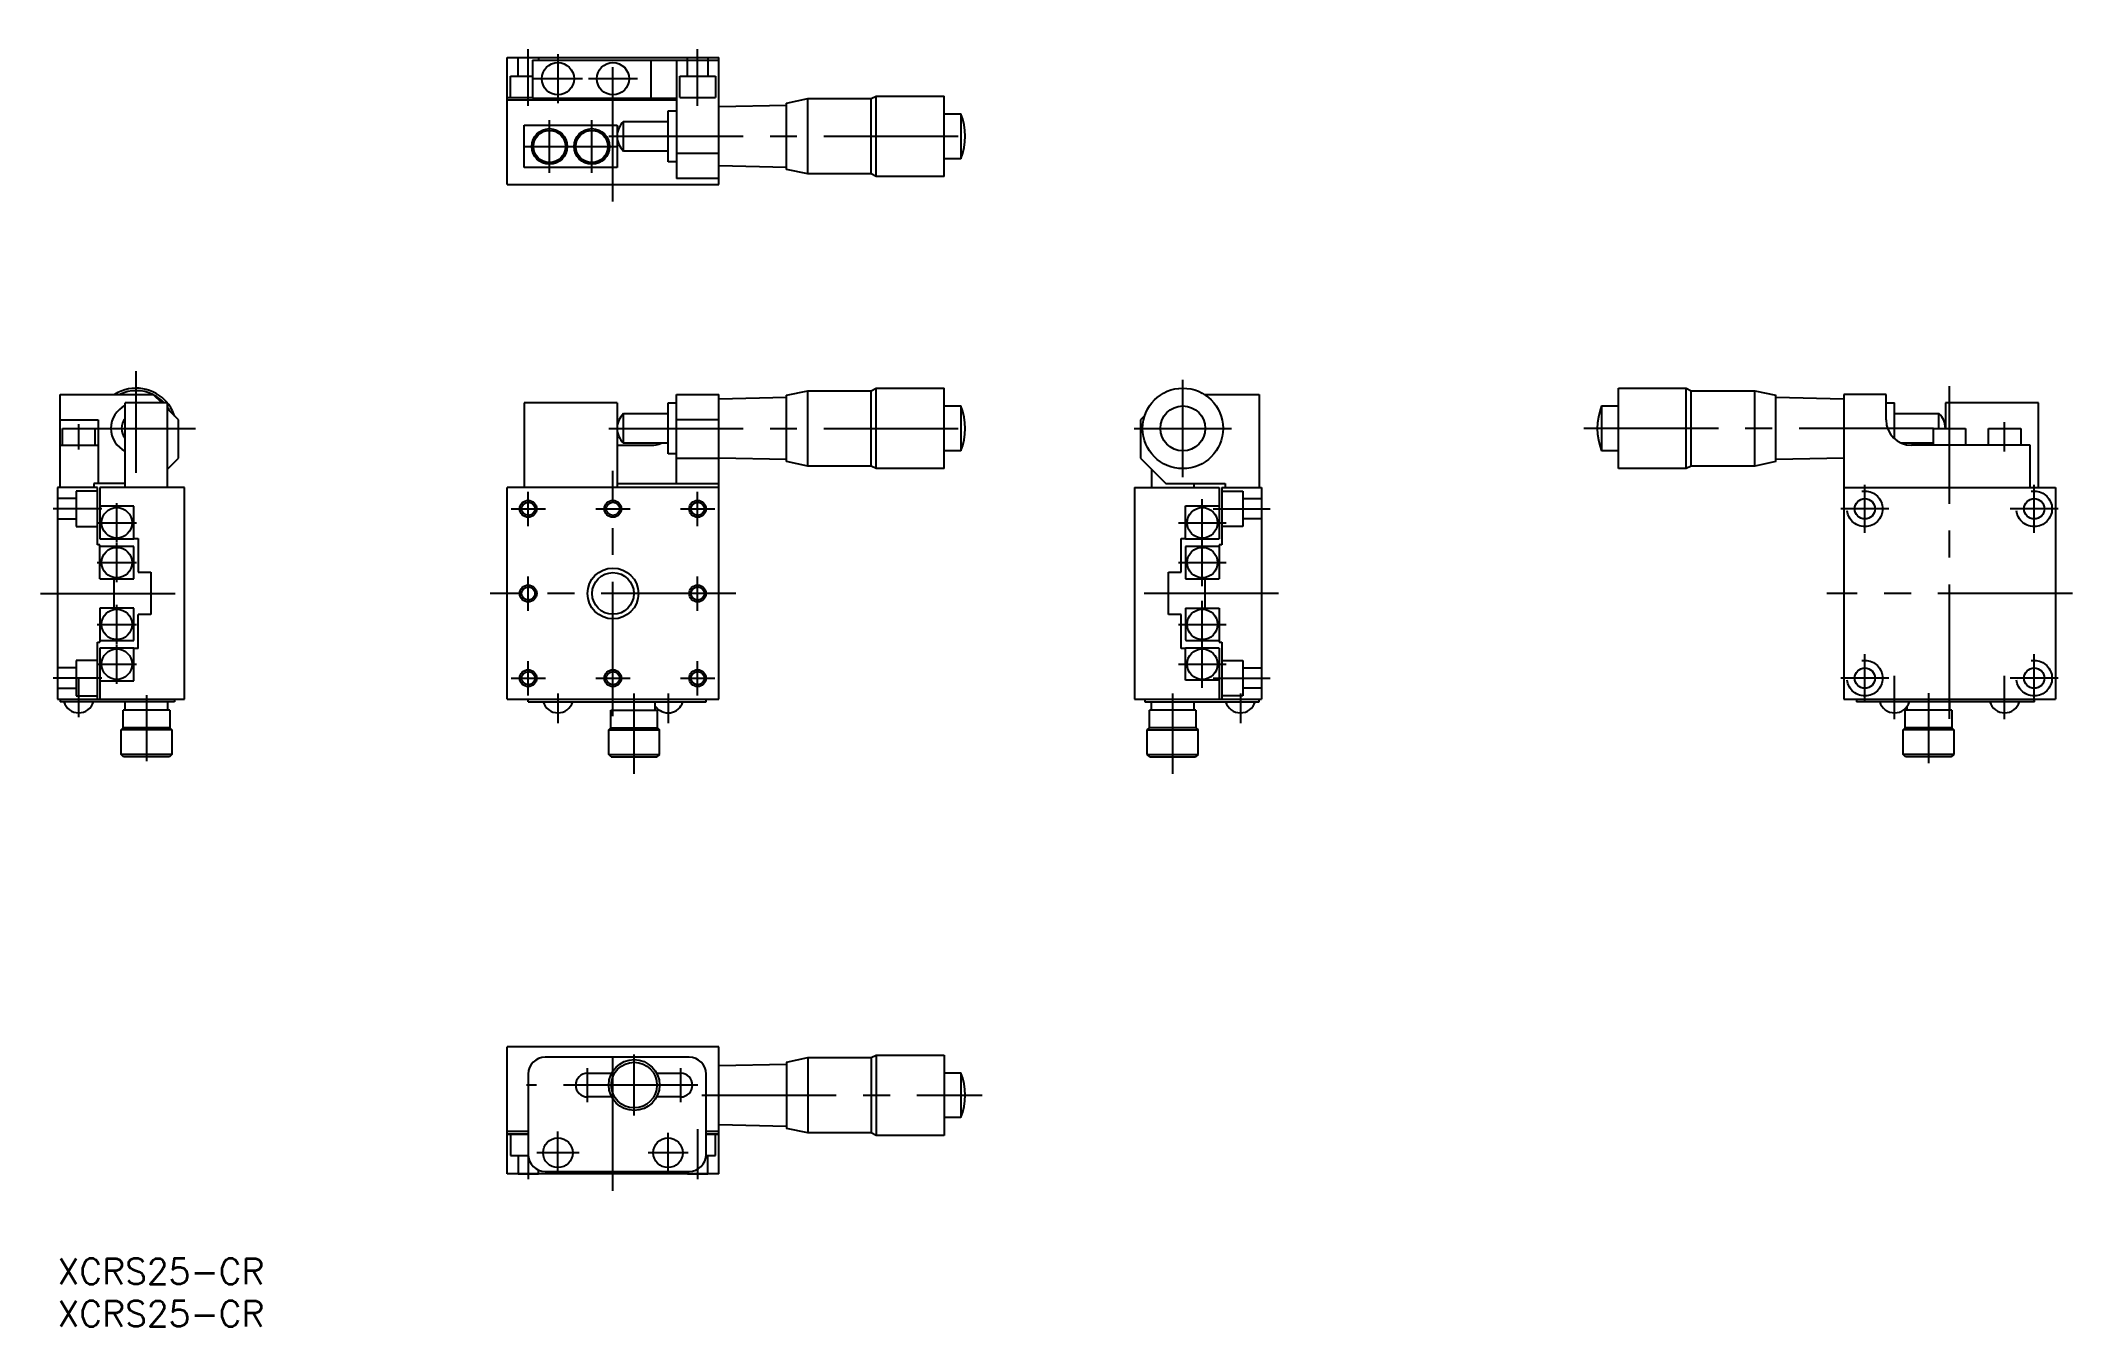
# Model space of a CAD drawing. Extents: x -2 to 238, y -8 to 144.
import ezdxf

# ---------------------------------------------------------------- set-up
doc = ezdxf.new("R2010")
doc.units = 0
doc.header["$LTSCALE"] = 0.5
doc.linetypes.add('CENTER', pattern=[50.8, 31.75, -6.35, 6.35, -6.35])
doc.linetypes.add('DASHED', pattern=[19.05, 12.7, -6.35])
for name, color, linetype in [('MSM_CENTER', 1, 'CENTER'), ('MSM_CONTINUOUS', 7, 'CONTINUOUS'), ('MSM_DASHED', 4, 'DASHED'), ('MSM_NARROW', 5, 'CONTINUOUS'), ('MSM_PART_NUMBER', 7, 'CONTINUOUS')]:
    doc.layers.add(name, color=color, linetype=linetype)
doc.styles.get("Standard").update_dxf_attribs({"font": 'txt.shx', "height": 3, "bigfont": 'bigfont.shx'})

# ---------------------------------------------------------------- blocks, each defined once
blk = doc.blocks.new('*U2')
at = {"layer": 'MSM_PART_NUMBER'}
blk.add_text('XCRS25-CR', height=3, dxfattribs=at).set_placement((0, -3))
blk = doc.blocks.new('*U3')
at = {"layer": 'MSM_PART_NUMBER'}
blk.add_text('XCRS25-CR', height=3, dxfattribs=at).set_placement((0, -8))

msp = doc.modelspace()

# ---------------------------------------------------------------- linework, layer by layer
at = {"layer": 'MSM_CENTER'}
for p, q in [((55.59, 136.16), (55.59, 142.86)), ((59.09, 142.26), (59.09, 136.46)), ((65.59, 124.86), (65.59, 143.86)), ((75.59, 136.16), (75.59, 142.86)), ((61.99, 139.36), (56.19, 139.36)), ((68.49, 139.36), (62.69, 139.36)), ((58.09, 128.26), (58.09, 134.46)), ((63.09, 128.26), (63.09, 134.46)), ((65.09, 132.56), (109.19, 132.56)), ((54.99, 131.36), (66.19, 131.36)), ((9.3, 92.8), (9.3, 104.81)), ((132.89, 92.31), (132.89, 103.81)), ((223.44, 63.76), (223.44, 103.06)), ((2.5, 95.55), (2.5, 98.57)), ((229.94, 95.32), (229.94, 98.8)), ((4.4, 98.06), (16.3, 98.06)), ((65.09, 98.06), (109.19, 98.06)), ((127.14, 98.06), (138.64, 98.06)), ((221.54, 98.06), (179.84, 98.06)), ((65.59, 64.06), (65.59, 93.06)), ((213.44, 85.72), (213.44, 91.4)), ((233.44, 85.72), (233.44, 91.4)), ((7, 84.6), (7, 89.22)), ((55.59, 86.53), (55.59, 90.58)), ((75.59, 86.53), (75.59, 90.58)), ((135.19, 79.41), (135.19, 89.71)), ((5.21, 88.56), (-0.51, 88.56)), ((4.69, 86.91), (9.31, 86.91)), ((53.57, 88.56), (57.62, 88.56)), ((63.57, 88.56), (67.62, 88.56)), ((73.57, 88.56), (77.62, 88.56)), ((132.39, 86.91), (137.99, 86.91)), ((136.49, 88.56), (143.19, 88.56)), ((216.28, 88.56), (210.6, 88.56)), ((236.28, 88.56), (230.6, 88.56)), ((7, 79.9), (7, 84.52)), ((4.69, 82.21), (9.31, 82.21)), ((132.39, 82.21), (137.99, 82.21)), ((55.59, 76.53), (55.59, 80.58)), ((75.59, 76.53), (75.59, 80.58)), ((-2, 78.56), (17, 78.56)), ((7, 72.6), (7, 77.22)), ((80.09, 78.56), (51.09, 78.56)), ((144.19, 78.56), (125.19, 78.56)), ((135.19, 67.41), (135.19, 77.71)), ((237.94, 78.56), (208.94, 78.56)), ((4.69, 74.91), (9.31, 74.91)), ((132.39, 74.91), (137.99, 74.91)), ((7, 67.9), (7, 72.52)), ((4.69, 70.21), (9.31, 70.21)), ((55.59, 66.53), (55.59, 70.58)), ((75.59, 66.53), (75.59, 70.58)), ((132.39, 70.21), (137.99, 70.21)), ((213.44, 65.72), (213.44, 71.4)), ((233.44, 65.72), (233.44, 71.4)), ((5.21, 68.56), (-0.51, 68.56)), ((2.5, 63.95), (2.5, 68.62)), ((53.57, 68.56), (57.62, 68.56)), ((63.57, 68.56), (67.62, 68.56)), ((73.57, 68.56), (77.62, 68.56)), ((136.49, 68.56), (143.19, 68.56)), ((216.28, 68.56), (210.6, 68.56)), ((216.94, 63.72), (216.94, 68.85)), ((229.94, 63.72), (229.94, 68.85)), ((236.28, 68.56), (230.6, 68.56)), ((10.5, 66.57), (10.5, 58.75)), ((59.09, 66.76), (59.09, 63.25)), ((68.09, 57.26), (68.09, 66.76)), ((72.09, 66.76), (72.09, 63.25)), ((131.69, 57.26), (131.69, 66.76)), ((139.69, 66.76), (139.69, 63.25)), ((220.94, 66.8), (220.94, 58.52)), ((65.59, 7.99), (65.59, 27)), ((68.09, 16.89), (68.09, 24.11)), ((62.59, 18.49), (62.59, 22.51)), ((73.59, 18.49), (73.59, 22.51)), ((75.61, 20.5), (55.38, 20.5)), ((76.09, 19.3), (109.19, 19.3)), ((55.59, 15.31), (55.59, 9.39)), ((59.09, 9.99), (59.09, 15.01)), ((72.09, 10.14), (72.09, 14.86)), ((75.59, 15.31), (75.59, 9.39)), ((61.61, 12.5), (56.58, 12.5)), ((74.46, 12.5), (69.73, 12.5))]:
    msp.add_line(p, q, dxfattribs=at)
at = {"layer": 'MSM_CONTINUOUS'}
for p, q in [((53.09, 126.86), (53.09, 141.86)), ((53.09, 141.86), (78.09, 141.86)), ((78.09, 126.86), (78.09, 141.86)), ((56.09, 141.56), (56.09, 137.06)), ((56.09, 141.56), (78.09, 141.56)), ((70.09, 137.06), (70.09, 141.56)), ((73.09, 141.56), (73.09, 127.56)), ((53.09, 137.16), (56.09, 137.16)), ((53.09, 136.86), (73.09, 136.86)), ((56.09, 137.06), (73.09, 137.06)), ((86.09, 136.48), (88.59, 137.01)), ((88.59, 137.01), (96.09, 137.01)), ((88.59, 128.11), (88.59, 137.01)), ((96.09, 137.01), (96.69, 137.31)), ((96.09, 128.11), (96.09, 137.01)), ((96.69, 137.31), (104.69, 137.31)), ((96.69, 127.81), (96.69, 137.31)), ((104.69, 127.81), (104.69, 137.31)), ((72.09, 135.56), (73.09, 135.56)), ((72.09, 129.56), (72.09, 135.56)), ((78.09, 136.06), (86.09, 136.23)), ((86.09, 128.63), (86.09, 136.48)), ((104.69, 135.21), (106.69, 135.21)), ((106.69, 135.21), (106.69, 129.91)), ((55.09, 133.86), (66.09, 133.86)), ((55.09, 128.86), (55.09, 133.86)), ((66.09, 133.86), (66.09, 128.86)), ((66.84, 134.31), (72.09, 134.31)), ((66.84, 130.81), (66.84, 134.31)), ((72.09, 130.81), (66.84, 130.81)), ((73.09, 130.56), (78.09, 130.56)), ((106.69, 129.91), (104.69, 129.91)), ((66.09, 128.86), (55.09, 128.86)), ((73.09, 129.56), (72.09, 129.56)), ((78.09, 127.56), (73.09, 127.56)), ((86.09, 128.88), (78.09, 129.06)), ((88.59, 128.11), (86.09, 128.63)), ((96.09, 128.11), (88.59, 128.11)), ((96.69, 127.81), (96.09, 128.11)), ((104.69, 127.81), (96.69, 127.81)), ((53.09, 126.86), (78.09, 126.86)), ((0.3, 102.06), (11.3, 102.06)), ((0.3, 91.06), (0.3, 102.06)), ((13, 101.06), (8, 101.06)), ((8, 91.06), (8, 101.06)), ((12.3, 101.06), (11.3, 102.06)), ((13, 91.06), (13, 101.06)), ((66.09, 101.06), (55.09, 101.06)), ((55.09, 101.06), (55.09, 91.06)), ((66.09, 101.06), (66.09, 91.06)), ((72.09, 101.06), (73.09, 101.06)), ((72.09, 95.06), (72.09, 101.06)), ((73.09, 102.06), (78.09, 102.06)), ((73.09, 91.56), (73.09, 102.06)), ((78.09, 66.06), (78.09, 102.06)), ((78.09, 101.56), (86.09, 101.73)), ((86.09, 101.98), (88.59, 102.51)), ((86.09, 94.13), (86.09, 101.98)), ((88.59, 102.51), (96.09, 102.51)), ((88.59, 93.61), (88.59, 102.51)), ((96.09, 102.51), (96.69, 102.81)), ((96.09, 93.61), (96.09, 102.51)), ((96.69, 102.81), (104.69, 102.81)), ((96.69, 93.31), (96.69, 102.81)), ((104.69, 93.31), (104.69, 102.81)), ((135.46, 102.06), (141.89, 102.06)), ((141.89, 102.06), (141.89, 91.06)), ((184.34, 102.81), (192.34, 102.81)), ((184.34, 93.31), (184.34, 102.81)), ((192.34, 102.81), (192.94, 102.51)), ((192.34, 93.31), (192.34, 102.81)), ((192.94, 102.51), (200.44, 102.51)), ((192.94, 93.61), (192.94, 102.51)), ((200.44, 102.51), (202.94, 101.98)), ((200.44, 93.61), (200.44, 102.51)), ((202.94, 94.13), (202.94, 101.98)), ((202.94, 101.73), (210.94, 101.56)), ((215.94, 102.06), (210.94, 102.06)), ((210.94, 102.06), (210.94, 66.06)), ((215.94, 99.06), (215.94, 102.06)), ((215.94, 101.06), (216.94, 101.06)), ((216.94, 96.82), (216.94, 101.06)), ((233.94, 101.06), (222.94, 101.06)), ((222.94, 101.06), (222.94, 98.06)), ((233.94, 91.06), (233.94, 101.06)), ((0.3, 99.06), (4.8, 99.06)), ((4.8, 99.06), (4.8, 91.56)), ((14.3, 99.06), (13, 100.36)), ((14.3, 94.56), (14.3, 99.06)), ((66.84, 99.81), (72.09, 99.81)), ((66.84, 96.31), (66.84, 99.81)), ((78.09, 99.06), (73.09, 99.06)), ((104.69, 100.71), (106.69, 100.71)), ((106.69, 100.71), (106.69, 95.41)), ((128.38, 99.55), (127.89, 99.06)), ((127.89, 99.06), (127.89, 94.56)), ((182.34, 100.71), (184.34, 100.71)), ((182.34, 100.71), (182.34, 95.41)), ((216.94, 99.81), (222.19, 99.81)), ((222.19, 98.06), (222.19, 99.81)), ((0.3, 96.06), (4.8, 96.06)), ((0.6, 96.06), (0.6, 98.06)), ((0.6, 98.06), (4.4, 98.06)), ((4.4, 98.06), (4.4, 96.06)), ((66.09, 96.06), (70.09, 96.06)), ((72.09, 96.31), (66.84, 96.31)), ((221.54, 96.31), (217.74, 96.31)), ((232.94, 96.06), (218.94, 96.06)), ((221.54, 96.06), (221.54, 98.06)), ((221.54, 98.06), (225.34, 98.06)), ((225.34, 98.06), (225.34, 96.06)), ((228.04, 96.06), (228.04, 98.06)), ((228.04, 98.06), (231.84, 98.06)), ((231.84, 98.06), (231.84, 96.06)), ((232.94, 91.06), (232.94, 96.06)), ((13, 93.26), (14.3, 94.56)), ((73.09, 95.06), (72.09, 95.06)), ((73.09, 94.56), (78.09, 94.56)), ((86.09, 94.38), (78.09, 94.56)), ((88.59, 93.61), (86.09, 94.13)), ((96.09, 93.61), (88.59, 93.61)), ((96.69, 93.31), (96.09, 93.61)), ((106.69, 95.41), (104.69, 95.41)), ((127.89, 94.56), (130.89, 91.56)), ((184.34, 95.41), (182.34, 95.41)), ((192.94, 93.61), (192.34, 93.31)), ((200.44, 93.61), (192.94, 93.61)), ((202.94, 94.13), (200.44, 93.61)), ((210.94, 94.56), (202.94, 94.38)), ((8, 91.56), (4.3, 91.56)), ((4.3, 91.56), (4.3, 91.06)), ((66.09, 91.56), (78.09, 91.56)), ((104.69, 93.31), (96.69, 93.31)), ((129.19, 93.26), (129.19, 91.06)), ((130.89, 91.56), (137.89, 91.56)), ((134.19, 91.56), (134.19, 91.06)), ((137.89, 91.56), (137.89, 91.06)), ((192.34, 93.31), (184.34, 93.31)), ((0, 91.06), (0, 66.06)), ((4.7, 91.06), (0, 91.06)), ((4.7, 84.31), (4.7, 91.06)), ((15, 91.06), (5, 91.06)), ((5, 91.06), (5, 85.01)), ((9, 88.86), (5, 88.86)), ((9, 85.01), (9, 88.86)), ((15, 66.06), (15, 91.06)), ((78.09, 91.06), (53.09, 91.06)), ((53.09, 66.06), (53.09, 91.06)), ((127.19, 91.06), (137.19, 91.06)), ((127.19, 91.06), (127.19, 66.06)), ((133.19, 85.01), (133.19, 88.91)), ((133.19, 88.91), (137.19, 88.91)), ((137.19, 91.06), (137.19, 85.01)), ((137.49, 91.06), (142.19, 91.06)), ((137.49, 91.06), (137.49, 84.31)), ((142.19, 91.06), (142.19, 66.06)), ((210.94, 91.06), (235.94, 91.06)), ((235.94, 91.06), (235.94, 66.06)), ((5, 84.31), (4.7, 84.31)), ((5, 85.01), (9, 85.01)), ((5, 80.31), (5, 84.31)), ((9, 84.11), (5, 84.11)), ((9, 85.06), (9.5, 85.06)), ((9, 80.31), (9, 84.11)), ((9.5, 85.06), (9.5, 81.06)), ((132.69, 81.06), (132.69, 85.06)), ((132.69, 85.06), (133.19, 85.06)), ((133.19, 85.01), (137.19, 85.01)), ((137.19, 84.11), (133.19, 84.11)), ((133.19, 84.11), (133.19, 80.31)), ((137.49, 84.31), (137.19, 84.31)), ((137.19, 84.31), (137.19, 80.31)), ((5, 80.31), (9, 80.31)), ((6.7, 76.81), (6.7, 80.31)), ((9.5, 81.06), (11, 81.06)), ((11, 81.06), (11, 76.06)), ((131.19, 76.06), (131.19, 81.06)), ((131.19, 81.06), (132.69, 81.06)), ((133.19, 80.31), (137.19, 80.31)), ((135.49, 80.31), (135.49, 76.81)), ((5, 76.81), (5, 72.81)), ((9, 76.81), (5, 76.81)), ((9, 73.01), (9, 76.81)), ((133.19, 76.81), (133.19, 73.21)), ((133.19, 76.81), (137.19, 76.81)), ((137.19, 76.81), (137.19, 72.81)), ((11, 76.06), (9.5, 76.06)), ((9.5, 72.06), (9.5, 76.06)), ((132.69, 76.06), (131.19, 76.06)), ((132.69, 72.06), (132.69, 76.06)), ((4.7, 66.06), (4.7, 72.81)), ((4.7, 72.81), (5, 72.81)), ((5, 73.01), (9, 73.01)), ((5, 72.11), (5, 66.06)), ((9, 72.11), (5, 72.11)), ((9, 68.26), (9, 72.11)), ((9.5, 72.06), (9, 72.06)), ((133.19, 72.06), (132.69, 72.06)), ((133.19, 73.21), (133.23, 73.01)), ((137.19, 72.11), (133.19, 72.11)), ((133.19, 68.31), (133.19, 72.11)), ((133.23, 73.01), (137.19, 73.01)), ((137.19, 72.81), (137.49, 72.81)), ((137.19, 72.11), (137.19, 66.06)), ((137.49, 72.81), (137.49, 66.06)), ((5, 68.26), (9, 68.26)), ((137.19, 68.31), (133.19, 68.31)), ((0, 66.06), (15, 66.06)), ((0.3, 66.06), (0.3, 65.76)), ((13.8, 65.76), (0.3, 65.76)), ((8, 64.76), (8, 65.76)), ((13, 65.76), (13, 64.76)), ((13.8, 66.06), (13.8, 65.76)), ((53.09, 66.06), (78.09, 66.06)), ((55.59, 65.76), (55.59, 66.06)), ((55.59, 65.76), (76.59, 65.76)), ((65.59, 64.76), (65.59, 65.76)), ((70.59, 64.76), (70.59, 65.76)), ((76.59, 65.76), (76.59, 66.06)), ((127.19, 66.06), (142.19, 66.06)), ((128.39, 66.06), (128.39, 65.76)), ((128.39, 65.76), (141.89, 65.76)), ((129.19, 64.76), (129.19, 65.76)), ((134.19, 65.76), (134.19, 64.76)), ((141.89, 65.76), (141.89, 66.06)), ((210.94, 66.06), (235.94, 66.06)), ((212.44, 66.06), (212.44, 65.76)), ((233.44, 65.76), (212.44, 65.76)), ((218.44, 64.76), (218.44, 65.24)), ((223.44, 65.76), (223.44, 64.76)), ((233.44, 66.06), (233.44, 65.76)), ((7.5, 62.46), (7.75, 62.71)), ((7.5, 59.56), (7.5, 62.46)), ((13.5, 62.46), (7.5, 62.46)), ((7.75, 62.71), (7.75, 64.76)), ((13.25, 64.76), (7.75, 64.76)), ((13.25, 62.71), (7.75, 62.71)), ((13.25, 64.76), (13.25, 62.71)), ((13.25, 62.71), (13.5, 62.46)), ((13.5, 62.46), (13.5, 59.56)), ((65.09, 62.46), (65.34, 62.71)), ((65.09, 59.56), (65.09, 62.46)), ((65.09, 62.46), (71.09, 62.46)), ((65.34, 64.76), (70.84, 64.76)), ((65.34, 62.71), (65.34, 64.76)), ((65.34, 62.71), (70.84, 62.71)), ((70.84, 62.71), (70.84, 64.76)), ((70.84, 62.71), (71.09, 62.46)), ((71.09, 59.56), (71.09, 62.46)), ((128.69, 62.46), (128.94, 62.71)), ((128.69, 59.56), (128.69, 62.46)), ((128.69, 62.46), (134.69, 62.46)), ((128.94, 62.71), (128.94, 64.76)), ((134.44, 64.76), (128.94, 64.76)), ((134.44, 62.71), (128.94, 62.71)), ((134.44, 64.76), (134.44, 62.71)), ((134.44, 62.71), (134.69, 62.46)), ((134.69, 59.56), (134.69, 62.46)), ((217.94, 62.46), (218.19, 62.71)), ((217.94, 59.56), (217.94, 62.46)), ((223.94, 62.46), (217.94, 62.46)), ((218.19, 62.71), (218.19, 64.76)), ((223.69, 64.76), (218.19, 64.76)), ((223.69, 62.71), (218.19, 62.71)), ((223.69, 64.76), (223.69, 62.71)), ((223.69, 62.71), (223.94, 62.46)), ((223.94, 62.46), (223.94, 59.56)), ((7.8, 59.26), (7.5, 59.56)), ((13.5, 59.56), (7.5, 59.56)), ((13.2, 59.26), (7.8, 59.26)), ((13.5, 59.56), (13.2, 59.26)), ((65.39, 59.26), (65.09, 59.56)), ((65.09, 59.56), (71.09, 59.56)), ((65.39, 59.26), (70.79, 59.26)), ((71.09, 59.56), (70.79, 59.26)), ((128.99, 59.26), (128.69, 59.56)), ((128.69, 59.56), (134.69, 59.56)), ((128.99, 59.26), (134.39, 59.26)), ((134.69, 59.56), (134.39, 59.26)), ((218.24, 59.26), (217.94, 59.56)), ((223.94, 59.56), (217.94, 59.56)), ((223.64, 59.26), (218.24, 59.26)), ((223.94, 59.56), (223.64, 59.26)), ((78.09, 25), (53.09, 25)), ((53.09, 10), (53.09, 25)), ((78.09, 10), (78.09, 25)), ((96.09, 23.75), (96.69, 24.05)), ((96.69, 24.05), (104.69, 24.05)), ((96.69, 24.05), (96.69, 14.55)), ((104.69, 24.05), (104.69, 14.55)), ((55.59, 21.8), (55.59, 12.3)), ((74.59, 23.8), (57.59, 23.8)), ((62.59, 21.9), (65.44, 21.9)), ((70.75, 21.9), (73.59, 21.9)), ((76.59, 12.3), (76.59, 21.8)), ((78.09, 22.8), (86.09, 22.97)), ((86.09, 23.22), (88.59, 23.75)), ((86.09, 23.22), (86.09, 15.37)), ((88.59, 23.75), (96.09, 23.75)), ((88.59, 23.75), (88.59, 14.85)), ((96.09, 23.75), (96.09, 14.85)), ((104.69, 21.95), (106.69, 21.95)), ((106.69, 21.95), (106.69, 16.65)), ((65.44, 19.1), (62.59, 19.1)), ((73.59, 19.1), (70.75, 19.1)), ((55.59, 15), (53.09, 15)), ((55.59, 14.7), (53.09, 14.7)), ((53.09, 14.7), (55.59, 14.7)), ((78.09, 15), (76.59, 15)), ((78.09, 14.7), (76.59, 14.7)), ((76.59, 14.7), (78.09, 14.7)), ((86.09, 15.62), (78.09, 15.8)), ((88.59, 14.85), (86.09, 15.37)), ((96.09, 14.85), (88.59, 14.85)), ((96.69, 14.55), (96.09, 14.85)), ((104.69, 14.55), (96.69, 14.55)), ((106.69, 16.65), (104.69, 16.65)), ((78.09, 10), (53.09, 10)), ((57.59, 10.3), (74.59, 10.3))]:
    msp.add_line(p, q, dxfattribs=at)
for centre, radius in [((59.09, 139.36), 1.9), ((65.59, 139.36), 1.9), ((58.09, 131.36), 2.1), ((58.09, 131.36), 1.9), ((63.09, 131.36), 2.1), ((63.09, 131.36), 1.9), ((132.89, 98.06), 4.75), ((132.89, 98.06), 2.65), ((55.59, 88.56), 0.783), ((65.59, 88.56), 0.783), ((75.59, 88.56), 0.783), ((213.44, 88.56), 1.2), ((233.44, 88.56), 1.2), ((7, 86.91), 1.8), ((135.19, 86.91), 1.8), ((7, 82.21), 1.8), ((135.19, 82.21), 1.8), ((55.59, 78.56), 0.783), ((65.59, 78.56), 2.46), ((75.59, 78.56), 0.783), ((7, 74.91), 1.8), ((135.19, 74.91), 1.8), ((7, 70.21), 1.8), ((135.19, 70.21), 1.8), ((213.44, 68.56), 1.2), ((233.44, 68.56), 1.2), ((55.59, 68.56), 0.783), ((65.59, 68.56), 0.783), ((75.59, 68.56), 0.783), ((68.09, 20.5), 3), ((68.09, 20.5), 2.7), ((59.09, 12.5), 1.75), ((72.09, 12.5), 1.75)]:
    msp.add_circle(centre, radius, dxfattribs=at)
for centre, radius, start, end in [((99.92, 132.56), 7.27, 338.6302, 21.3698), ((68.51, 132.56), 2.42, 133.6028, 226.3972), ((9.3, 98.06), 4.75, 39.1667, 122.6369), ((9.3, 98.06), 4.45, 64.0108, 115.9892), ((9.3, 98.06), 4.45, 42.3887, 62.5598), ((9.3, 98.06), 4.75, 18.2766, 38.8357), ((9.3, 98.06), 3, 115.6793, 244.3207), ((9.3, 98.06), 1.75, 137.9754, 222.0246), ((9.3, 98.06), 4.45, 27.4402, 33.7509), ((68.51, 98.06), 2.42, 133.6028, 226.3972), ((99.92, 98.06), 7.27, 338.6302, 21.3698), ((189.11, 98.06), 7.27, 158.6302, 201.3698), ((218.94, 99.06), 3, 180, 270), ((220.52, 98.06), 2.42, 0, 46.3972), ((70.09, 99.06), 3, 270, 293.5565), ((2.5, 66.29), 1.83, 196.7859, 343.2141), ((59.09, 66.29), 1.83, 196.7859, 343.2141), ((72.09, 66.29), 1.83, 214.851, 343.2141), ((139.69, 66.29), 1.83, 196.7859, 343.2141), ((216.94, 66.29), 1.83, 196.7859, 343.2141), ((229.94, 66.29), 1.83, 196.7859, 343.2141), ((57.59, 21.8), 2, 90, 180), ((62.59, 20.5), 1.4, 90, 270), ((73.59, 20.5), 1.4, 270, 90), ((74.59, 21.8), 2, 0, 90), ((99.92, 19.3), 7.27, 338.6302, 21.3698), ((57.59, 12.3), 2, 180, 270), ((74.59, 12.3), 2, 270, 0)]:
    msp.add_arc(centre, radius, start, end, dxfattribs=at)
at = {"layer": 'MSM_DASHED'}
for p, q in [((54.39, 139.66), (54.39, 141.86)), ((56.79, 141.86), (56.79, 141.56)), ((74.39, 139.66), (74.39, 141.86)), ((76.79, 141.86), (76.79, 139.66)), ((53.49, 139.66), (56.09, 139.66)), ((53.49, 137.16), (53.49, 139.66)), ((73.49, 139.66), (77.69, 139.66)), ((73.49, 137.16), (73.49, 139.66)), ((77.69, 139.66), (77.69, 137.16)), ((73.49, 137.16), (77.69, 137.16)), ((2.2, 89.76), (0, 89.76)), ((2.2, 90.66), (2.2, 86.46)), ((4.7, 90.66), (2.2, 90.66)), ((137.49, 90.66), (139.99, 90.66)), ((139.99, 90.66), (139.99, 86.46)), ((139.99, 89.76), (142.19, 89.76)), ((0, 87.36), (2.2, 87.36)), ((2.2, 86.46), (4.7, 86.46)), ((139.99, 86.46), (137.49, 86.46)), ((142.19, 87.36), (139.99, 87.36)), ((2.2, 69.76), (0, 69.76)), ((2.2, 70.66), (2.2, 66.46)), ((4.7, 70.66), (2.2, 70.66)), ((137.49, 70.66), (139.99, 70.66)), ((139.99, 70.66), (139.99, 66.46)), ((139.99, 69.76), (142.19, 69.76)), ((0, 67.36), (2.2, 67.36)), ((142.19, 67.36), (139.99, 67.36)), ((2.2, 66.46), (4.7, 66.46)), ((139.99, 66.46), (137.49, 66.46)), ((53.49, 14.7), (53.49, 12.2)), ((77.69, 12.2), (77.69, 14.7)), ((53.49, 12.2), (55.6, 12.2)), ((54.39, 12.17), (55.6, 12.17)), ((54.39, 12.17), (54.39, 10.02)), ((76.59, 12.2), (77.69, 12.2)), ((76.59, 12.17), (76.79, 12.17)), ((76.79, 10.02), (76.79, 12.17)), ((54.39, 10.02), (56.79, 10.02)), ((56.79, 10.02), (56.79, 10.47)), ((74.39, 10.31), (74.39, 10.02)), ((74.39, 10.02), (76.79, 10.02))]:
    msp.add_line(p, q, dxfattribs=at)
for centre in [(213.44, 88.56), (233.44, 88.56), (213.44, 68.56), (233.44, 68.56)]:
    msp.add_circle(centre, 2.1, dxfattribs=at)
at = {"layer": 'MSM_NARROW'}
for centre, radius in [((55.59, 88.56), 1), ((65.59, 88.56), 1), ((75.59, 88.56), 1), ((55.59, 78.56), 1), ((65.59, 78.56), 3), ((75.59, 78.56), 1), ((55.59, 68.56), 1), ((65.59, 68.56), 1), ((75.59, 68.56), 1)]:
    msp.add_circle(centre, radius, dxfattribs=at)

# ---------------------------------------------------------------- block references
at = {"layer": 'MSM_CONTINUOUS'}
for name in ['*U2', '*U3']:
    msp.add_blockref(name, (0, 0), dxfattribs=at)

doc.saveas('drawing.dxf')
